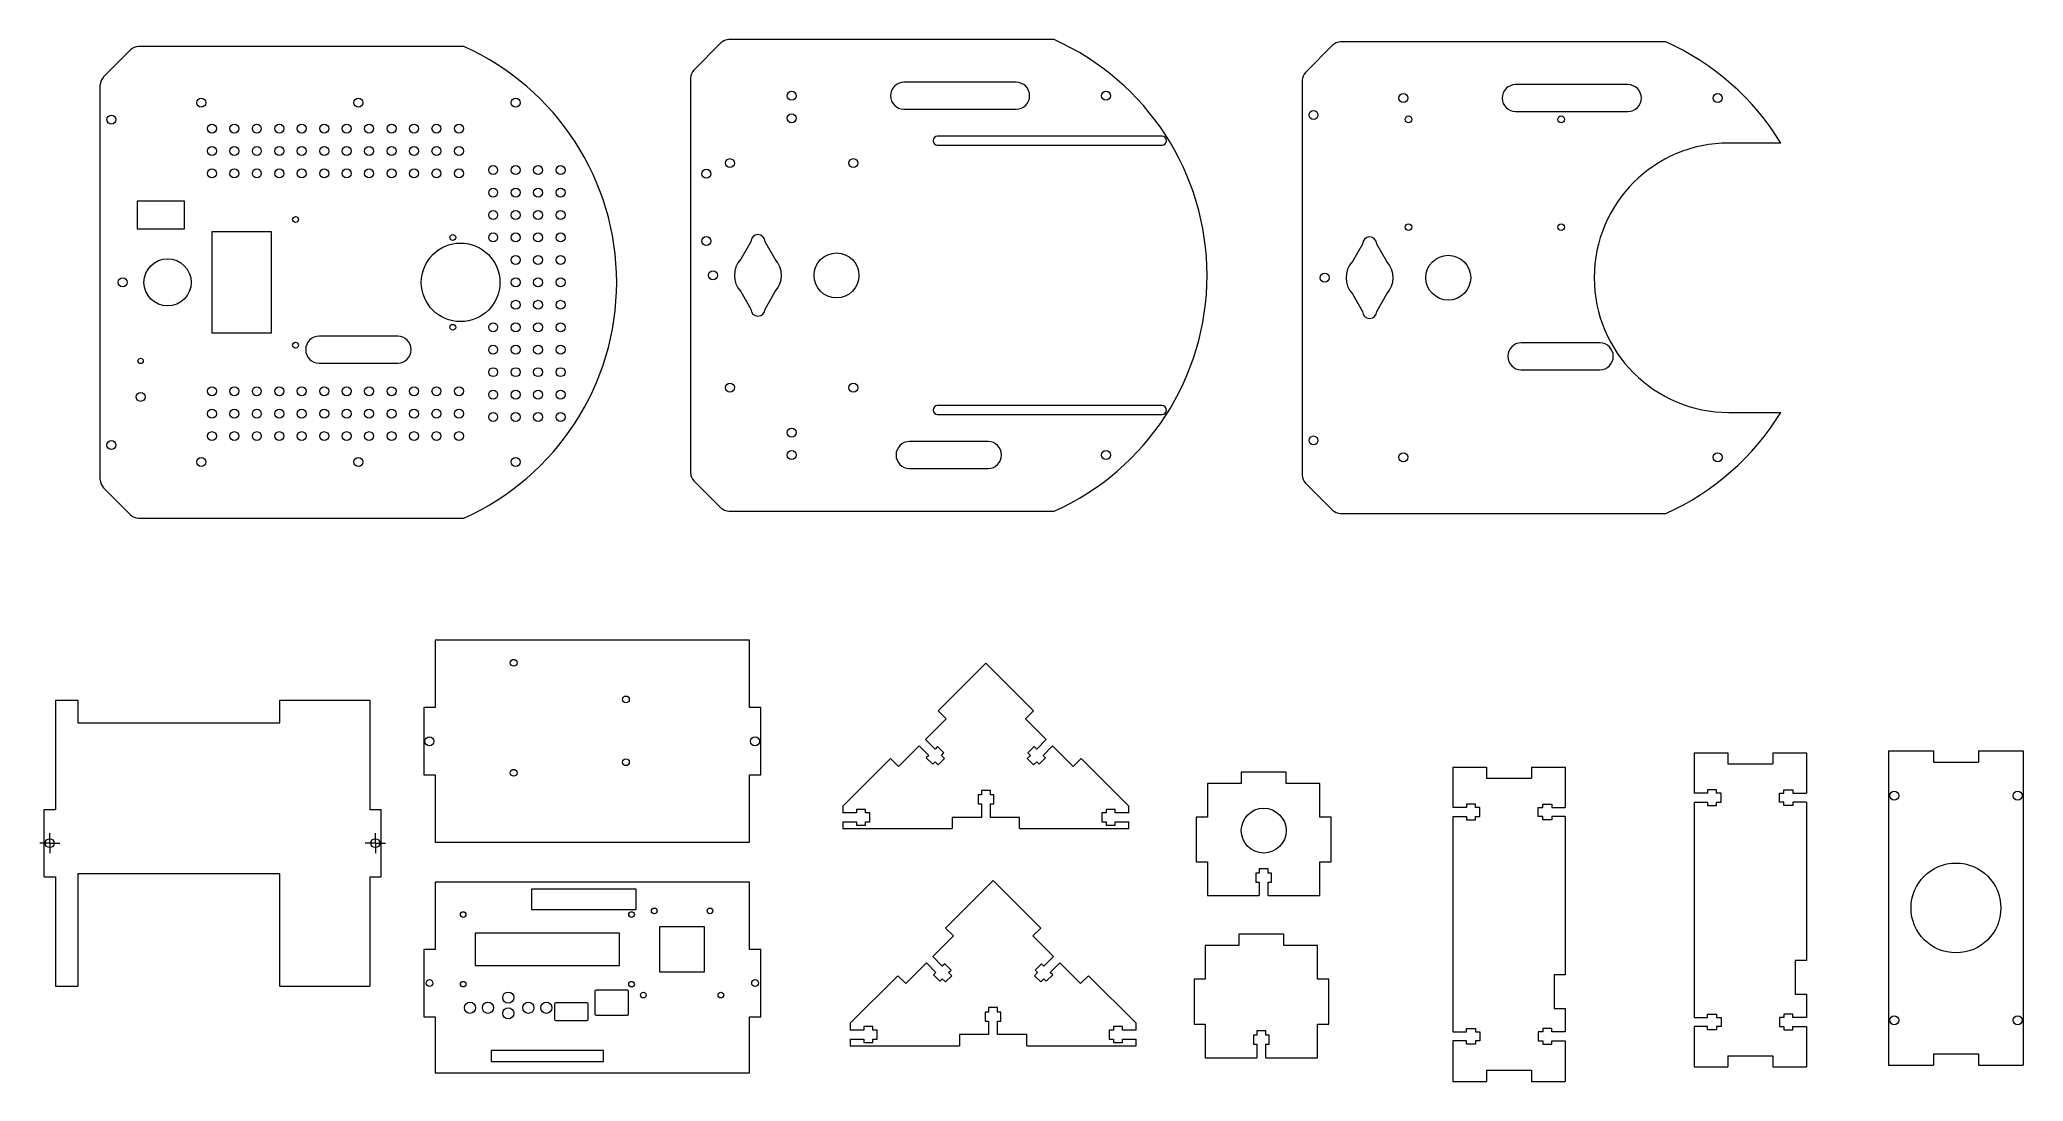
# Model space of a CAD drawing. Header units: millimetres. Extents: x 171 to 1054, y 248 to 712.
import ezdxf

# ---------------------------------------------------------------- set-up
doc = ezdxf.new("R2010")
doc.units = ezdxf.units.MM

# ---------------------------------------------------------------- blocks, each defined once
blk = doc.blocks.new('SW_CENTERMARKSYMBOL_0')
at = {"color": 0, "linetype": 'Continuous', "lineweight": 0}
for p, q in [((-2.5, 0), (-4.5, 0)), ((0, 0), (-2.5, 0)), ((0, 2.5), (0, 4.5)), ((0, 0), (0, 2.5)), ((0, 0), (0, -2.5)), ((0, 0), (2.5, 0)), ((2.5, 0), (4.5, 0)), ((0, -2.5), (0, -4.5))]:
    blk.add_line(p, q, dxfattribs=at)
blk = doc.blocks.new('SW_CENTERMARKSYMBOL_1')
at = {"color": 0, "linetype": 'Continuous', "lineweight": 0}
for p, q in [((-2.5, 0), (-4.5, 0)), ((0, 0), (-2.5, 0)), ((0, 2.5), (0, 4.5)), ((0, 0), (0, 2.5)), ((0, 0), (0, -2.5)), ((0, 0), (2.5, 0)), ((2.5, 0), (4.5, 0)), ((0, -2.5), (0, -4.5))]:
    blk.add_line(p, q, dxfattribs=at)

msp = doc.modelspace()

# ---------------------------------------------------------------- linework, layer by layer
at = {"color": 7, "linetype": 'Continuous', "lineweight": 15}
for p, q in [((211.43, 707.64), (199.35, 695.57)), ((359.79, 709.1), (214.96, 709.1)), ((474.34, 710.73), (462.27, 698.66)), ((622.71, 712.2), (477.88, 712.2)), ((746.73, 709.7), (734.66, 697.63)), ((895.1, 711.17), (750.27, 711.17)), ((197.89, 516.17), (197.89, 692.03)), ((460.8, 695.13), (460.8, 519.27)), ((605.8, 693.2), (555.8, 693.2)), ((733.2, 694.09), (733.2, 518.24)), ((878.2, 692.17), (828.2, 692.17)), ((555.8, 681.2), (605.8, 681.2)), ((828.2, 680.17), (878.2, 680.17)), ((670.8, 669.2), (570.8, 669.2)), ((570.8, 665.2), (670.8, 665.2)), ((946.3, 666.17), (923.2, 666.17)), ((235.39, 640.23), (214.39, 640.23)), ((214.39, 640.23), (214.39, 627.98)), ((235.39, 627.98), (235.39, 640.23)), ((214.39, 627.98), (235.39, 627.98)), ((274.14, 626.6), (247.64, 626.6)), ((247.64, 626.6), (247.64, 581.6)), ((274.14, 581.6), (274.14, 626.6)), ((487.65, 622.2), (483.12, 614.36)), ((498.48, 614.36), (493.96, 622.2)), ((760.04, 621.17), (755.51, 613.33)), ((770.88, 613.33), (766.35, 621.17)), ((483.12, 600.04), (487.65, 592.2)), ((493.96, 592.2), (498.48, 600.04)), ((755.51, 599.01), (760.04, 591.17)), ((766.35, 591.17), (770.88, 599.01)), ((247.64, 581.6), (274.14, 581.6)), ((330.39, 580.1), (295.39, 580.1)), ((865.7, 577.17), (830.7, 577.17)), ((295.39, 568.1), (330.39, 568.1)), ((830.7, 565.17), (865.7, 565.17)), ((670.8, 549.2), (570.8, 549.2)), ((570.8, 545.2), (670.8, 545.2)), ((923.2, 546.17), (946.3, 546.17)), ((593.3, 533.2), (558.3, 533.2)), ((558.3, 521.2), (593.3, 521.2)), ((199.35, 512.64), (211.43, 500.57)), ((462.27, 515.73), (474.34, 503.66)), ((734.66, 514.7), (746.73, 502.63)), ((214.96, 499.1), (359.79, 499.1)), ((477.88, 502.2), (622.71, 502.2)), ((750.27, 501.17), (895.1, 501.17)), ((347.02, 444.68), (347.02, 414.68)), ((487.02, 444.68), (347.02, 444.68)), ((487.02, 414.68), (487.02, 444.68)), ((592.3, 434.43), (571.09, 413.22)), ((613.51, 413.22), (592.3, 434.43)), ((177.94, 417.95), (177.94, 369.31)), ((177.94, 417.95), (187.94, 417.95)), ((187.94, 417.95), (187.94, 407.95)), ((277.94, 407.95), (277.94, 417.95)), ((277.94, 417.95), (317.94, 417.95)), ((317.94, 417.95), (317.94, 369.31)), ((187.94, 407.95), (277.94, 407.95)), ((347.02, 414.68), (342.02, 414.68)), ((342.02, 414.68), (342.02, 384.68)), ((492.02, 414.68), (487.02, 414.68)), ((492.02, 384.68), (492.02, 414.68)), ((574.62, 409.69), (565.43, 400.49)), ((571.09, 413.22), (574.62, 409.69)), ((609.98, 409.69), (613.51, 413.22)), ((619.17, 400.49), (609.98, 409.69)), ((562.6, 397.66), (553.41, 388.47)), ((562.6, 397.66), (566.84, 393.42)), ((569.67, 396.25), (565.43, 400.49)), ((619.17, 400.49), (614.93, 396.25)), ((617.76, 393.42), (622, 397.66)), ((631.19, 388.47), (622, 397.66)), ((549.87, 392.01), (528.66, 370.79)), ((553.41, 388.47), (549.87, 392.01)), ((566.84, 393.42), (565.78, 392.36)), ((565.78, 392.36), (568.61, 389.53)), ((568.61, 389.53), (569.67, 390.59)), ((570.73, 397.31), (569.67, 396.25)), ((569.67, 390.59), (571.09, 389.18)), ((573.56, 394.48), (570.73, 397.31)), ((571.09, 389.18), (573.92, 392.01)), ((572.5, 393.42), (573.56, 394.48)), ((573.92, 392.01), (572.5, 393.42)), ((612.1, 393.42), (610.69, 392.01)), ((610.69, 392.01), (613.51, 389.18)), ((613.87, 397.31), (611.04, 394.48)), ((611.04, 394.48), (612.1, 393.42)), ((613.51, 389.18), (614.93, 390.59)), ((614.93, 396.25), (613.87, 397.31)), ((614.93, 390.59), (615.99, 389.53)), ((615.99, 389.53), (618.82, 392.36)), ((618.82, 392.36), (617.76, 393.42)), ((634.73, 392.01), (631.19, 388.47)), ((655.94, 370.79), (634.73, 392.01)), ((907.68, 394.61), (922.68, 394.61)), ((907.68, 394.61), (907.68, 376.61)), ((922.68, 394.61), (922.68, 389.61)), ((922.68, 389.61), (942.68, 389.61)), ((942.68, 394.61), (942.68, 389.61)), ((942.68, 394.61), (957.68, 394.61)), ((957.68, 394.61), (957.68, 376.61)), ((994.3, 395.44), (994.3, 255.44)), ((994.3, 395.44), (1014.3, 395.44)), ((1014.3, 395.44), (1014.3, 390.44)), ((1014.3, 390.44), (1034.3, 390.44)), ((1034.3, 395.44), (1034.3, 390.44)), ((1034.3, 395.44), (1054.3, 395.44)), ((1054.3, 395.44), (1054.3, 255.44)), ((342.02, 384.68), (347.02, 384.68)), ((347.02, 384.68), (347.02, 354.68)), ((487.02, 384.68), (492.02, 384.68)), ((487.02, 354.68), (487.02, 384.68)), ((691.02, 380.93), (691.02, 365.93)), ((706.02, 380.93), (691.02, 380.93)), ((706.02, 385.93), (706.02, 380.93)), ((726.02, 385.93), (706.02, 385.93)), ((726.02, 380.93), (726.02, 385.93)), ((741.02, 380.93), (726.02, 380.93)), ((741.02, 365.93), (741.02, 380.93)), ((800.31, 388.22), (815.31, 388.22)), ((800.31, 388.22), (800.31, 370.22)), ((815.31, 388.22), (815.31, 383.22)), ((815.31, 383.22), (835.31, 383.22)), ((835.31, 388.22), (835.31, 383.22)), ((835.31, 388.22), (850.31, 388.22)), ((850.31, 388.22), (850.31, 370.22)), ((590.3, 375.79), (588.8, 375.79)), ((588.8, 375.79), (588.8, 371.79)), ((588.8, 371.79), (590.3, 371.79)), ((594.3, 377.79), (590.3, 377.79)), ((590.3, 377.79), (590.3, 375.79)), ((590.3, 371.79), (590.3, 365.79)), ((594.3, 375.79), (594.3, 377.79)), ((595.8, 375.79), (594.3, 375.79)), ((594.3, 365.79), (594.3, 371.79)), ((594.3, 371.79), (595.8, 371.79)), ((595.8, 371.79), (595.8, 375.79)), ((810.31, 371.72), (806.31, 371.72)), ((806.31, 371.72), (806.31, 370.22)), ((810.31, 370.22), (810.31, 371.72)), ((840.31, 371.72), (844.31, 371.72)), ((840.31, 370.22), (840.31, 371.72)), ((844.31, 371.72), (844.31, 370.22)), ((913.68, 376.61), (907.68, 376.61)), ((907.68, 372.61), (907.68, 276.61)), ((907.68, 372.61), (913.68, 372.61)), ((917.68, 378.11), (913.68, 378.11)), ((913.68, 378.11), (913.68, 376.61)), ((913.68, 372.61), (913.68, 371.11)), ((913.68, 371.11), (917.68, 371.11)), ((917.68, 376.61), (917.68, 378.11)), ((919.68, 376.61), (917.68, 376.61)), ((917.68, 371.11), (917.68, 372.61)), ((917.68, 372.61), (919.68, 372.61)), ((919.68, 372.61), (919.68, 376.61)), ((945.68, 376.61), (947.68, 376.61)), ((945.68, 372.61), (945.68, 376.61)), ((947.68, 372.61), (945.68, 372.61)), ((947.68, 378.11), (951.68, 378.11)), ((947.68, 376.61), (947.68, 378.11)), ((947.68, 371.11), (947.68, 372.61)), ((951.68, 371.11), (947.68, 371.11)), ((951.68, 378.11), (951.68, 376.61)), ((951.68, 376.61), (957.68, 376.61)), ((951.68, 372.61), (951.68, 371.11)), ((957.68, 372.61), (951.68, 372.61)), ((957.68, 372.61), (957.68, 302.11)), ((172.94, 339.31), (172.94, 369.31)), ((172.94, 369.31), (177.94, 369.31)), ((317.94, 369.31), (322.94, 369.31)), ((322.94, 339.31), (322.94, 369.31)), ((528.66, 370.79), (528.66, 367.79)), ((534.66, 367.79), (528.66, 367.79)), ((528.66, 363.79), (534.66, 363.79)), ((528.66, 363.79), (528.66, 360.79)), ((538.66, 369.29), (534.66, 369.29)), ((534.66, 369.29), (534.66, 367.79)), ((534.66, 363.79), (534.66, 362.29)), ((534.66, 362.29), (538.66, 362.29)), ((538.66, 367.79), (538.66, 369.29)), ((540.66, 367.79), (538.66, 367.79)), ((538.66, 362.29), (538.66, 363.79)), ((538.66, 363.79), (540.66, 363.79)), ((540.66, 363.79), (540.66, 367.79)), ((590.3, 365.79), (577.3, 365.79)), ((577.3, 365.79), (577.3, 360.79)), ((607.3, 365.79), (594.3, 365.79)), ((607.3, 360.79), (607.3, 365.79)), ((645.94, 367.79), (643.94, 367.79)), ((643.94, 367.79), (643.94, 363.79)), ((643.94, 363.79), (645.94, 363.79)), ((649.94, 369.29), (645.94, 369.29)), ((645.94, 369.29), (645.94, 367.79)), ((645.94, 363.79), (645.94, 362.29)), ((645.94, 362.29), (649.94, 362.29)), ((649.94, 367.79), (649.94, 369.29)), ((655.94, 367.79), (649.94, 367.79)), ((649.94, 362.29), (649.94, 363.79)), ((649.94, 363.79), (655.94, 363.79)), ((655.94, 367.79), (655.94, 370.79)), ((655.94, 360.79), (655.94, 363.79)), ((686.02, 365.93), (686.02, 345.93)), ((691.02, 365.93), (686.02, 365.93)), ((746.02, 365.93), (741.02, 365.93)), ((746.02, 345.93), (746.02, 365.93)), ((806.31, 370.22), (800.31, 370.22)), ((800.31, 366.22), (800.31, 270.22)), ((800.31, 366.22), (806.31, 366.22)), ((806.31, 366.22), (806.31, 364.72)), ((806.31, 364.72), (810.31, 364.72)), ((812.31, 370.22), (810.31, 370.22)), ((810.31, 364.72), (810.31, 366.22)), ((810.31, 366.22), (812.31, 366.22)), ((812.31, 366.22), (812.31, 370.22)), ((838.31, 370.22), (840.31, 370.22)), ((838.31, 366.22), (838.31, 370.22)), ((840.31, 366.22), (838.31, 366.22)), ((840.31, 364.72), (840.31, 366.22)), ((844.31, 364.72), (840.31, 364.72)), ((844.31, 370.22), (850.31, 370.22)), ((844.31, 366.22), (844.31, 364.72)), ((850.31, 366.22), (844.31, 366.22)), ((850.31, 366.22), (850.31, 295.72)), ((347.02, 354.68), (487.02, 354.68)), ((528.66, 360.79), (577.3, 360.79)), ((607.3, 360.79), (655.94, 360.79)), ((686.02, 345.93), (691.02, 345.93)), ((691.02, 345.93), (691.02, 330.93)), ((741.02, 345.93), (746.02, 345.93)), ((741.02, 330.93), (741.02, 345.93)), ((172.94, 339.31), (177.94, 339.31)), ((177.94, 339.31), (177.94, 290.67)), ((277.94, 340.67), (187.94, 340.67)), ((187.94, 340.67), (187.94, 290.67)), ((277.94, 290.67), (277.94, 340.67)), ((317.94, 339.31), (322.94, 339.31)), ((317.94, 339.31), (317.94, 290.67)), ((347.02, 337.01), (347.02, 307.01)), ((487.02, 337.01), (347.02, 337.01)), ((487.02, 307.01), (487.02, 337.01)), ((595.53, 337.72), (574.32, 316.51)), ((616.74, 316.51), (595.53, 337.72)), ((714.02, 340.93), (712.52, 340.93)), ((712.52, 340.93), (712.52, 336.93)), ((712.52, 336.93), (714.02, 336.93)), ((718.02, 342.93), (714.02, 342.93)), ((714.02, 342.93), (714.02, 340.93)), ((714.02, 336.93), (714.02, 330.93)), ((718.02, 340.93), (718.02, 342.93)), ((719.52, 340.93), (718.02, 340.93)), ((718.02, 330.93), (718.02, 336.93)), ((718.02, 336.93), (719.52, 336.93)), ((719.52, 336.93), (719.52, 340.93)), ((436.52, 333.77), (389.92, 333.77)), ((389.92, 333.77), (389.92, 324.77)), ((436.52, 324.77), (436.52, 333.77)), ((691.02, 330.93), (714.02, 330.93)), ((718.02, 330.93), (741.02, 330.93)), ((389.92, 324.77), (436.52, 324.77)), ((429.22, 314.27), (364.82, 314.27)), ((364.82, 314.27), (364.82, 299.76)), ((429.22, 299.76), (429.22, 314.27)), ((467.02, 317.01), (447.02, 317.01)), ((447.02, 317.01), (447.02, 297.01)), ((467.02, 297.01), (467.02, 317.01)), ((577.85, 312.97), (568.66, 303.78)), ((574.32, 316.51), (577.85, 312.97)), ((613.21, 312.97), (616.74, 316.51)), ((622.4, 303.78), (613.21, 312.97)), ((704.99, 313.76), (704.99, 308.76)), ((724.99, 313.76), (704.99, 313.76)), ((724.99, 308.76), (724.99, 313.76)), ((347.02, 307.01), (342.02, 307.01)), ((342.02, 307.01), (342.02, 277.01)), ((492.02, 307.01), (487.02, 307.01)), ((492.02, 277.01), (492.02, 307.01)), ((565.83, 300.95), (556.64, 291.76)), ((565.83, 300.95), (570.08, 296.71)), ((572.9, 299.54), (568.66, 303.78)), ((573.96, 300.6), (572.9, 299.54)), ((576.79, 297.77), (573.96, 300.6)), ((617.1, 300.6), (614.27, 297.77)), ((618.16, 299.54), (617.1, 300.6)), ((622.4, 303.78), (618.16, 299.54)), ((620.99, 296.71), (625.23, 300.95)), ((634.42, 291.76), (625.23, 300.95)), ((689.99, 308.76), (689.99, 293.76)), ((704.99, 308.76), (689.99, 308.76)), ((739.99, 308.76), (724.99, 308.76)), ((739.99, 293.76), (739.99, 308.76)), ((957.68, 302.11), (952.68, 302.11)), ((952.68, 302.11), (952.68, 287.11)), ((364.82, 299.76), (429.22, 299.76)), ((447.02, 297.01), (467.02, 297.01)), ((553.1, 295.29), (531.89, 274.08)), ((556.64, 291.76), (553.1, 295.29)), ((570.08, 296.71), (569.01, 295.65)), ((569.01, 295.65), (571.84, 292.82)), ((571.84, 292.82), (572.9, 293.88)), ((572.9, 293.88), (574.32, 292.47)), ((574.32, 292.47), (577.15, 295.29)), ((575.73, 296.71), (576.79, 297.77)), ((577.15, 295.29), (575.73, 296.71)), ((615.33, 296.71), (613.92, 295.29)), ((613.92, 295.29), (616.74, 292.47)), ((614.27, 297.77), (615.33, 296.71)), ((616.74, 292.47), (618.16, 293.88)), ((618.16, 293.88), (619.22, 292.82)), ((619.22, 292.82), (622.05, 295.65)), ((622.05, 295.65), (620.99, 296.71)), ((637.96, 295.29), (634.42, 291.76)), ((659.17, 274.08), (637.96, 295.29)), ((684.99, 293.76), (684.99, 273.76)), ((689.99, 293.76), (684.99, 293.76)), ((744.99, 293.76), (739.99, 293.76)), ((744.99, 273.76), (744.99, 293.76)), ((850.31, 295.72), (845.31, 295.72)), ((845.31, 295.72), (845.31, 280.72)), ((177.94, 290.67), (187.94, 290.67)), ((277.94, 290.67), (317.94, 290.67)), ((400.22, 282.76), (400.22, 275.76)), ((414.72, 283.26), (400.72, 283.26)), ((415.22, 275.76), (415.22, 282.76)), ((418.22, 288.26), (418.22, 278.26)), ((432.72, 288.76), (418.72, 288.76)), ((433.22, 278.26), (433.22, 288.26)), ((952.68, 287.11), (957.68, 287.11)), ((957.68, 287.11), (957.68, 276.61)), ((342.02, 277.01), (347.02, 277.01)), ((347.02, 277.01), (347.02, 252.01)), ((400.72, 275.26), (414.72, 275.26)), ((418.72, 277.76), (432.72, 277.76)), ((487.02, 277.01), (492.02, 277.01)), ((487.02, 252.01), (487.02, 277.01)), ((531.89, 274.08), (531.89, 271.08)), ((593.53, 279.08), (592.03, 279.08)), ((592.03, 279.08), (592.03, 275.08)), ((592.03, 275.08), (593.53, 275.08)), ((597.53, 281.08), (593.53, 281.08)), ((593.53, 281.08), (593.53, 279.08)), ((593.53, 275.08), (593.53, 269.08)), ((597.53, 279.08), (597.53, 281.08)), ((599.03, 279.08), (597.53, 279.08)), ((597.53, 269.08), (597.53, 275.08)), ((597.53, 275.08), (599.03, 275.08)), ((599.03, 275.08), (599.03, 279.08)), ((659.17, 271.08), (659.17, 274.08)), ((845.31, 280.72), (850.31, 280.72)), ((850.31, 280.72), (850.31, 270.22)), ((907.68, 276.61), (913.68, 276.61)), ((913.68, 278.11), (917.68, 278.11)), ((913.68, 276.61), (913.68, 278.11)), ((917.68, 278.11), (917.68, 276.61)), ((917.68, 276.61), (919.68, 276.61)), ((919.68, 276.61), (919.68, 272.61)), ((947.68, 276.61), (945.68, 276.61)), ((945.68, 276.61), (945.68, 272.61)), ((951.68, 278.11), (947.68, 278.11)), ((947.68, 278.11), (947.68, 276.61)), ((951.68, 276.61), (951.68, 278.11)), ((957.68, 276.61), (951.68, 276.61)), ((537.89, 271.08), (531.89, 271.08)), ((531.89, 267.08), (537.89, 267.08)), ((531.89, 267.08), (531.89, 264.08)), ((541.89, 272.58), (537.89, 272.58)), ((537.89, 272.58), (537.89, 271.08)), ((537.89, 267.08), (537.89, 265.58)), ((537.89, 265.58), (541.89, 265.58)), ((541.89, 271.08), (541.89, 272.58)), ((543.89, 271.08), (541.89, 271.08)), ((541.89, 265.58), (541.89, 267.08)), ((541.89, 267.08), (543.89, 267.08)), ((543.89, 267.08), (543.89, 271.08)), ((593.53, 269.08), (580.53, 269.08)), ((580.53, 269.08), (580.53, 264.08)), ((610.53, 269.08), (597.53, 269.08)), ((610.53, 264.08), (610.53, 269.08)), ((649.17, 271.08), (647.17, 271.08)), ((647.17, 271.08), (647.17, 267.08)), ((647.17, 267.08), (649.17, 267.08)), ((653.17, 272.58), (649.17, 272.58)), ((649.17, 272.58), (649.17, 271.08)), ((649.17, 267.08), (649.17, 265.58)), ((649.17, 265.58), (653.17, 265.58)), ((653.17, 271.08), (653.17, 272.58)), ((659.17, 271.08), (653.17, 271.08)), ((653.17, 265.58), (653.17, 267.08)), ((653.17, 267.08), (659.17, 267.08)), ((659.17, 264.08), (659.17, 267.08)), ((684.99, 273.76), (689.99, 273.76)), ((689.99, 273.76), (689.99, 258.76)), ((712.99, 268.76), (711.49, 268.76)), ((711.49, 268.76), (711.49, 264.76)), ((716.99, 270.76), (712.99, 270.76)), ((712.99, 270.76), (712.99, 268.76)), ((716.99, 268.76), (716.99, 270.76)), ((718.49, 268.76), (716.99, 268.76)), ((718.49, 264.76), (718.49, 268.76)), ((739.99, 273.76), (744.99, 273.76)), ((739.99, 258.76), (739.99, 273.76)), ((800.31, 270.22), (806.31, 270.22)), ((800.31, 266.22), (800.31, 248.22)), ((806.31, 266.22), (800.31, 266.22)), ((806.31, 271.72), (810.31, 271.72)), ((806.31, 270.22), (806.31, 271.72)), ((806.31, 264.72), (806.31, 266.22)), ((810.31, 271.72), (810.31, 270.22)), ((810.31, 270.22), (812.31, 270.22)), ((810.31, 266.22), (810.31, 264.72)), ((812.31, 266.22), (810.31, 266.22)), ((812.31, 270.22), (812.31, 266.22)), ((840.31, 270.22), (838.31, 270.22)), ((838.31, 270.22), (838.31, 266.22)), ((838.31, 266.22), (840.31, 266.22)), ((844.31, 271.72), (840.31, 271.72)), ((840.31, 271.72), (840.31, 270.22)), ((840.31, 266.22), (840.31, 264.72)), ((844.31, 270.22), (844.31, 271.72)), ((850.31, 270.22), (844.31, 270.22)), ((844.31, 264.72), (844.31, 266.22)), ((844.31, 266.22), (850.31, 266.22)), ((850.31, 266.22), (850.31, 248.22)), ((907.68, 272.61), (907.68, 254.61)), ((913.68, 272.61), (907.68, 272.61)), ((913.68, 271.11), (913.68, 272.61)), ((917.68, 271.11), (913.68, 271.11)), ((917.68, 272.61), (917.68, 271.11)), ((919.68, 272.61), (917.68, 272.61)), ((945.68, 272.61), (947.68, 272.61)), ((947.68, 272.61), (947.68, 271.11)), ((947.68, 271.11), (951.68, 271.11)), ((951.68, 271.11), (951.68, 272.61)), ((951.68, 272.61), (957.68, 272.61)), ((957.68, 272.61), (957.68, 254.61)), ((422.02, 262.01), (372.02, 262.01)), ((372.02, 262.01), (372.02, 257.01)), ((372.02, 257.01), (422.02, 257.01)), ((422.02, 257.01), (422.02, 262.01)), ((531.89, 264.08), (580.53, 264.08)), ((610.53, 264.08), (659.17, 264.08)), ((689.99, 258.76), (712.99, 258.76)), ((711.49, 264.76), (712.99, 264.76)), ((712.99, 264.76), (712.99, 258.76)), ((716.99, 258.76), (716.99, 264.76)), ((716.99, 264.76), (718.49, 264.76)), ((716.99, 258.76), (739.99, 258.76)), ((810.31, 264.72), (806.31, 264.72)), ((840.31, 264.72), (844.31, 264.72)), ((922.68, 259.61), (942.68, 259.61)), ((922.68, 259.61), (922.68, 254.61)), ((942.68, 259.61), (942.68, 254.61)), ((1014.3, 260.44), (1034.3, 260.44)), ((1014.3, 260.44), (1014.3, 255.44)), ((1034.3, 260.44), (1034.3, 255.44)), ((347.02, 252.01), (487.02, 252.01)), ((800.31, 248.22), (815.31, 248.22)), ((815.31, 253.22), (835.31, 253.22)), ((815.31, 253.22), (815.31, 248.22)), ((835.31, 253.22), (835.31, 248.22)), ((835.31, 248.22), (850.31, 248.22)), ((907.68, 254.61), (922.68, 254.61)), ((942.68, 254.61), (957.68, 254.61)), ((994.3, 255.44), (1014.3, 255.44)), ((1034.3, 255.44), (1054.3, 255.44))]:
    msp.add_line(p, q, dxfattribs=at)
for centre, radius in [((505.8, 687.2), 2), ((645.8, 687.2), 2), ((242.89, 684.1), 2), ((312.89, 684.1), 2), ((382.89, 684.1), 2), ((738.2, 678.67), 2), ((778.2, 686.17), 2), ((918.2, 686.17), 2), ((202.89, 676.6), 2), ((247.64, 672.6), 2), ((257.64, 672.6), 2), ((267.64, 672.6), 2), ((277.64, 672.6), 2), ((287.64, 672.6), 2), ((297.64, 672.6), 2), ((307.64, 672.6), 2), ((317.64, 672.6), 2), ((327.64, 672.6), 2), ((337.64, 672.6), 2), ((347.64, 672.6), 2), ((357.64, 672.6), 2), ((505.8, 677.2), 2), ((780.51, 676.7), 1.5), ((848.51, 676.7), 1.5), ((247.64, 662.6), 2), ((257.64, 662.6), 2), ((267.64, 662.6), 2), ((277.64, 662.6), 2), ((287.64, 662.6), 2), ((297.64, 662.6), 2), ((307.64, 662.6), 2), ((317.64, 662.6), 2), ((327.64, 662.6), 2), ((337.64, 662.6), 2), ((347.64, 662.6), 2), ((357.64, 662.6), 2), ((247.64, 652.6), 2), ((257.64, 652.6), 2), ((267.64, 652.6), 2), ((277.64, 652.6), 2), ((287.64, 652.6), 2), ((297.64, 652.6), 2), ((307.64, 652.6), 2), ((317.64, 652.6), 2), ((327.64, 652.6), 2), ((337.64, 652.6), 2), ((347.64, 652.6), 2), ((357.64, 652.6), 2), ((372.89, 654.1), 2), ((382.89, 654.1), 2), ((392.89, 654.1), 2), ((402.89, 654.1), 2), ((467.8, 652.46), 2), ((478.3, 657.2), 2), ((533.3, 657.2), 2), ((372.89, 644.1), 2), ((382.89, 644.1), 2), ((392.89, 644.1), 2), ((402.89, 644.1), 2), ((372.89, 634.1), 2), ((382.89, 634.1), 2), ((392.89, 634.1), 2), ((402.89, 634.1), 2), ((284.89, 632.1), 1.3), ((780.51, 628.7), 1.5), ((848.51, 628.7), 1.5), ((358.39, 604.1), 17.5), ((354.89, 624.1), 1.3), ((372.89, 624.1), 2), ((382.89, 624.1), 2), ((392.89, 624.1), 2), ((402.89, 624.1), 2), ((467.8, 622.46), 2), ((227.89, 604.1), 10.5), ((382.89, 614.1), 2), ((392.89, 614.1), 2), ((402.89, 614.1), 2), ((525.8, 607.2), 10), ((798.2, 606.17), 10), ((207.89, 604.1), 2), ((382.89, 604.1), 2), ((392.89, 604.1), 2), ((402.89, 604.1), 2), ((470.8, 607.2), 2), ((743.2, 606.17), 2), ((382.89, 594.1), 2), ((392.89, 594.1), 2), ((402.89, 594.1), 2), ((354.89, 584.1), 1.3), ((372.89, 584.1), 2), ((382.89, 584.1), 2), ((392.89, 584.1), 2), ((402.89, 584.1), 2), ((284.89, 576.1), 1.3), ((372.89, 574.1), 2), ((382.89, 574.1), 2), ((392.89, 574.1), 2), ((402.89, 574.1), 2), ((215.89, 569.1), 1.2), ((372.89, 564.1), 2), ((382.89, 564.1), 2), ((392.89, 564.1), 2), ((402.89, 564.1), 2), ((247.64, 555.6), 2), ((257.64, 555.6), 2), ((267.64, 555.6), 2), ((277.64, 555.6), 2), ((287.64, 555.6), 2), ((297.64, 555.6), 2), ((307.64, 555.6), 2), ((317.64, 555.6), 2), ((327.64, 555.6), 2), ((337.64, 555.6), 2), ((347.64, 555.6), 2), ((357.64, 555.6), 2), ((478.3, 557.2), 2), ((533.3, 557.2), 2), ((215.89, 553.1), 2), ((372.89, 554.1), 2), ((382.89, 554.1), 2), ((392.89, 554.1), 2), ((402.89, 554.1), 2), ((247.64, 545.6), 2), ((257.64, 545.6), 2), ((267.64, 545.6), 2), ((277.64, 545.6), 2), ((287.64, 545.6), 2), ((297.64, 545.6), 2), ((307.64, 545.6), 2), ((317.64, 545.6), 2), ((327.64, 545.6), 2), ((337.64, 545.6), 2), ((347.64, 545.6), 2), ((357.64, 545.6), 2), ((372.89, 544.1), 2), ((382.89, 544.1), 2), ((392.89, 544.1), 2), ((402.89, 544.1), 2), ((505.8, 537.2), 2), ((202.89, 531.6), 2), ((247.64, 535.6), 2), ((257.64, 535.6), 2), ((267.64, 535.6), 2), ((277.64, 535.6), 2), ((287.64, 535.6), 2), ((297.64, 535.6), 2), ((307.64, 535.6), 2), ((317.64, 535.6), 2), ((327.64, 535.6), 2), ((337.64, 535.6), 2), ((347.64, 535.6), 2), ((357.64, 535.6), 2), ((738.2, 533.67), 2), ((242.89, 524.1), 2), ((312.89, 524.1), 2), ((382.89, 524.1), 2), ((505.8, 527.2), 2), ((645.8, 527.2), 2), ((778.2, 526.17), 2), ((918.2, 526.17), 2), ((382.02, 434.68), 1.5), ((432.02, 418.34), 1.5), ((344.52, 399.68), 2), ((489.52, 399.68), 2), ((432.02, 390.34), 1.5), ((382.02, 385.68), 1.5), ((996.8, 375.44), 2), ((1051.8, 375.44), 2), ((716.02, 359.89), 10), ((175.44, 354.31), 2), ((320.44, 354.31), 2), ((1024.3, 325.44), 20), ((359.52, 322.51), 1.25), ((434.52, 322.51), 1.25), ((444.62, 324.14), 1.25), ((469.42, 324.14), 1.25), ((344.52, 292.01), 1.5), ((359.52, 291.51), 1.25), ((434.52, 291.51), 1.25), ((489.52, 292.01), 1.5), ((362.57, 281.01), 2.5), ((370.57, 281.01), 2.5), ((379.62, 285.51), 2.5), ((388.57, 281.01), 2.5), ((396.57, 281.01), 2.5), ((439.77, 286.64), 1.25), ((474.27, 286.64), 1.25), ((379.62, 278.51), 2.5), ((996.8, 275.44), 2), ((1051.8, 275.44), 2)]:
    msp.add_circle(centre, radius, dxfattribs=at)
for centre, radius, start, end in [((214.96, 704.1), 5, 90, 135), ((312.89, 604.1), 115, 294.07061, 65.92939), ((477.88, 707.2), 5, 90, 135), ((575.8, 607.2), 115, 294.07061, 65.92939), ((750.27, 706.17), 5, 90, 135), ((848.2, 606.17), 115, 31.44898, 65.92939), ((465.8, 695.13), 5, 135, 180), ((202.89, 692.03), 5, 135, 180), ((555.8, 687.2), 6, 90, 270), ((605.8, 687.2), 6, 270, 90), ((738.2, 694.09), 5, 135, 180), ((828.2, 686.17), 6, 90, 270), ((878.2, 686.17), 6, 270, 90), ((570.8, 667.2), 2, 90, 270), ((670.8, 667.2), 2, 270, 90), ((923.2, 606.17), 60, 90, 270), ((490.8, 622.2), 3.15, 0, 180), ((763.2, 621.17), 3.15, 0, 180), ((490.8, 607.2), 10.5, 137.00786, 222.99214), ((490.8, 607.2), 10.5, 317.00786, 42.99214), ((763.2, 606.17), 10.5, 137.00786, 222.99214), ((763.2, 606.17), 10.5, 317.00786, 42.99214), ((490.8, 592.2), 3.15, 180, 0), ((763.2, 591.17), 3.15, 180, 0), ((295.39, 574.1), 6, 90, 270), ((330.39, 574.1), 6, 270, 90), ((830.7, 571.17), 6, 90, 270), ((865.7, 571.17), 6, 270, 90), ((570.8, 547.2), 2, 90, 270), ((670.8, 547.2), 2, 270, 90), ((848.2, 606.17), 115, 294.07061, 328.55102), ((558.3, 527.2), 6, 90, 270), ((593.3, 527.2), 6, 270, 90), ((202.89, 516.17), 5, 180, 225), ((465.8, 519.27), 5, 180, 225), ((738.2, 518.24), 5, 180, 225), ((477.88, 507.2), 5, 225, 270), ((214.96, 504.1), 5, 225, 270), ((750.27, 506.17), 5, 225, 270), ((400.72, 282.76), 0.5, 90, 180), ((414.72, 282.76), 0.5, 0, 90), ((418.72, 288.26), 0.5, 90, 180), ((432.72, 288.26), 0.5, 0, 90), ((400.72, 275.76), 0.5, 180, 270), ((414.72, 275.76), 0.5, 270, 0), ((418.72, 278.26), 0.5, 180, 270), ((432.72, 278.26), 0.5, 270, 0)]:
    msp.add_arc(centre, radius, start, end, dxfattribs=at)

# ---------------------------------------------------------------- block references
at = {"color": 7, "linetype": 'Continuous', "lineweight": 0}
for name, p in [('SW_CENTERMARKSYMBOL_0', (175.44, 354.31)), ('SW_CENTERMARKSYMBOL_1', (320.44, 354.31))]:
    msp.add_blockref(name, p, dxfattribs=at)

doc.saveas('drawing.dxf')
